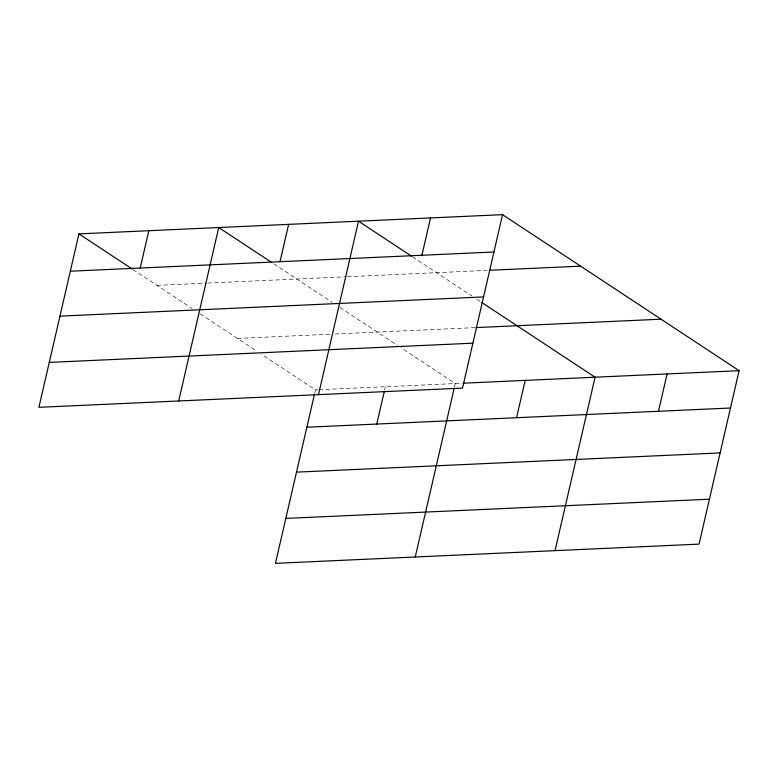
<?xml version="1.0" encoding="UTF-8"?>
<svg xmlns="http://www.w3.org/2000/svg" width="778" height="778" viewBox="0 0 778 778"><rect width="100%" height="100%" fill="white"/><g stroke="black" fill="none" stroke-linecap="round" stroke-linejoin="round"><path stroke-width="0.58" stroke-dasharray="3.89 2.92" d="M314.682 393.396L315.489 389.895L261.447 354.253M384.575 390.225L385.382 386.724M454.478 387.055L455.286 383.554L401.244 347.912M157 285.37L206.413 283.124M207.619 283.075L346.2 276.783M347.406 276.725L488.195 270.345M237.426 338.411L330.222 334.2M335.046 333.986L474.833 327.645M315.489 389.895L317.901 389.788M319.106 389.729L462.511 383.233M412.564 256.847L471.769 295.893M476.797 299.209L480.823 301.854M273.778 263.839L331.982 302.234M340.025 307.534L397.237 345.276M132.98 269.528L192.185 308.574M200.228 313.874L256.448 350.956"/><path stroke-width="1.17" d="M78.938 233.877L38.9 407.322L462.511 388.105L502.549 214.66L78.938 233.877L131.988 268.867M140.215 268.04L148.841 230.706M178.687 400.981L218.735 227.536L271.775 262.526M280.012 261.7L288.628 224.365M314.409 394.563L275.451 563.34L699.062 544.123L739.1 370.678L502.549 214.66M318.484 394.631L358.522 221.195L411.562 256.186M376.766 424.059L384.313 391.392M421.919 255.262L430.535 217.928M415.238 556.99L454.206 388.222M516.563 417.718L525.179 380.384M555.035 550.649L595.073 377.213L481.825 302.525M658.47 411.28L667.086 373.946M70.321 271.211L493.933 251.994M489.391 270.287L580.612 266.154M59.955 316.131L483.566 296.914M476.039 327.587L661.037 319.194M49.267 362.402L472.878 343.186M463.717 383.175L739.1 370.678M306.872 427.229L730.484 408.012M296.506 472.139L720.117 452.922M285.818 518.42L709.429 499.204"/></g></svg>
